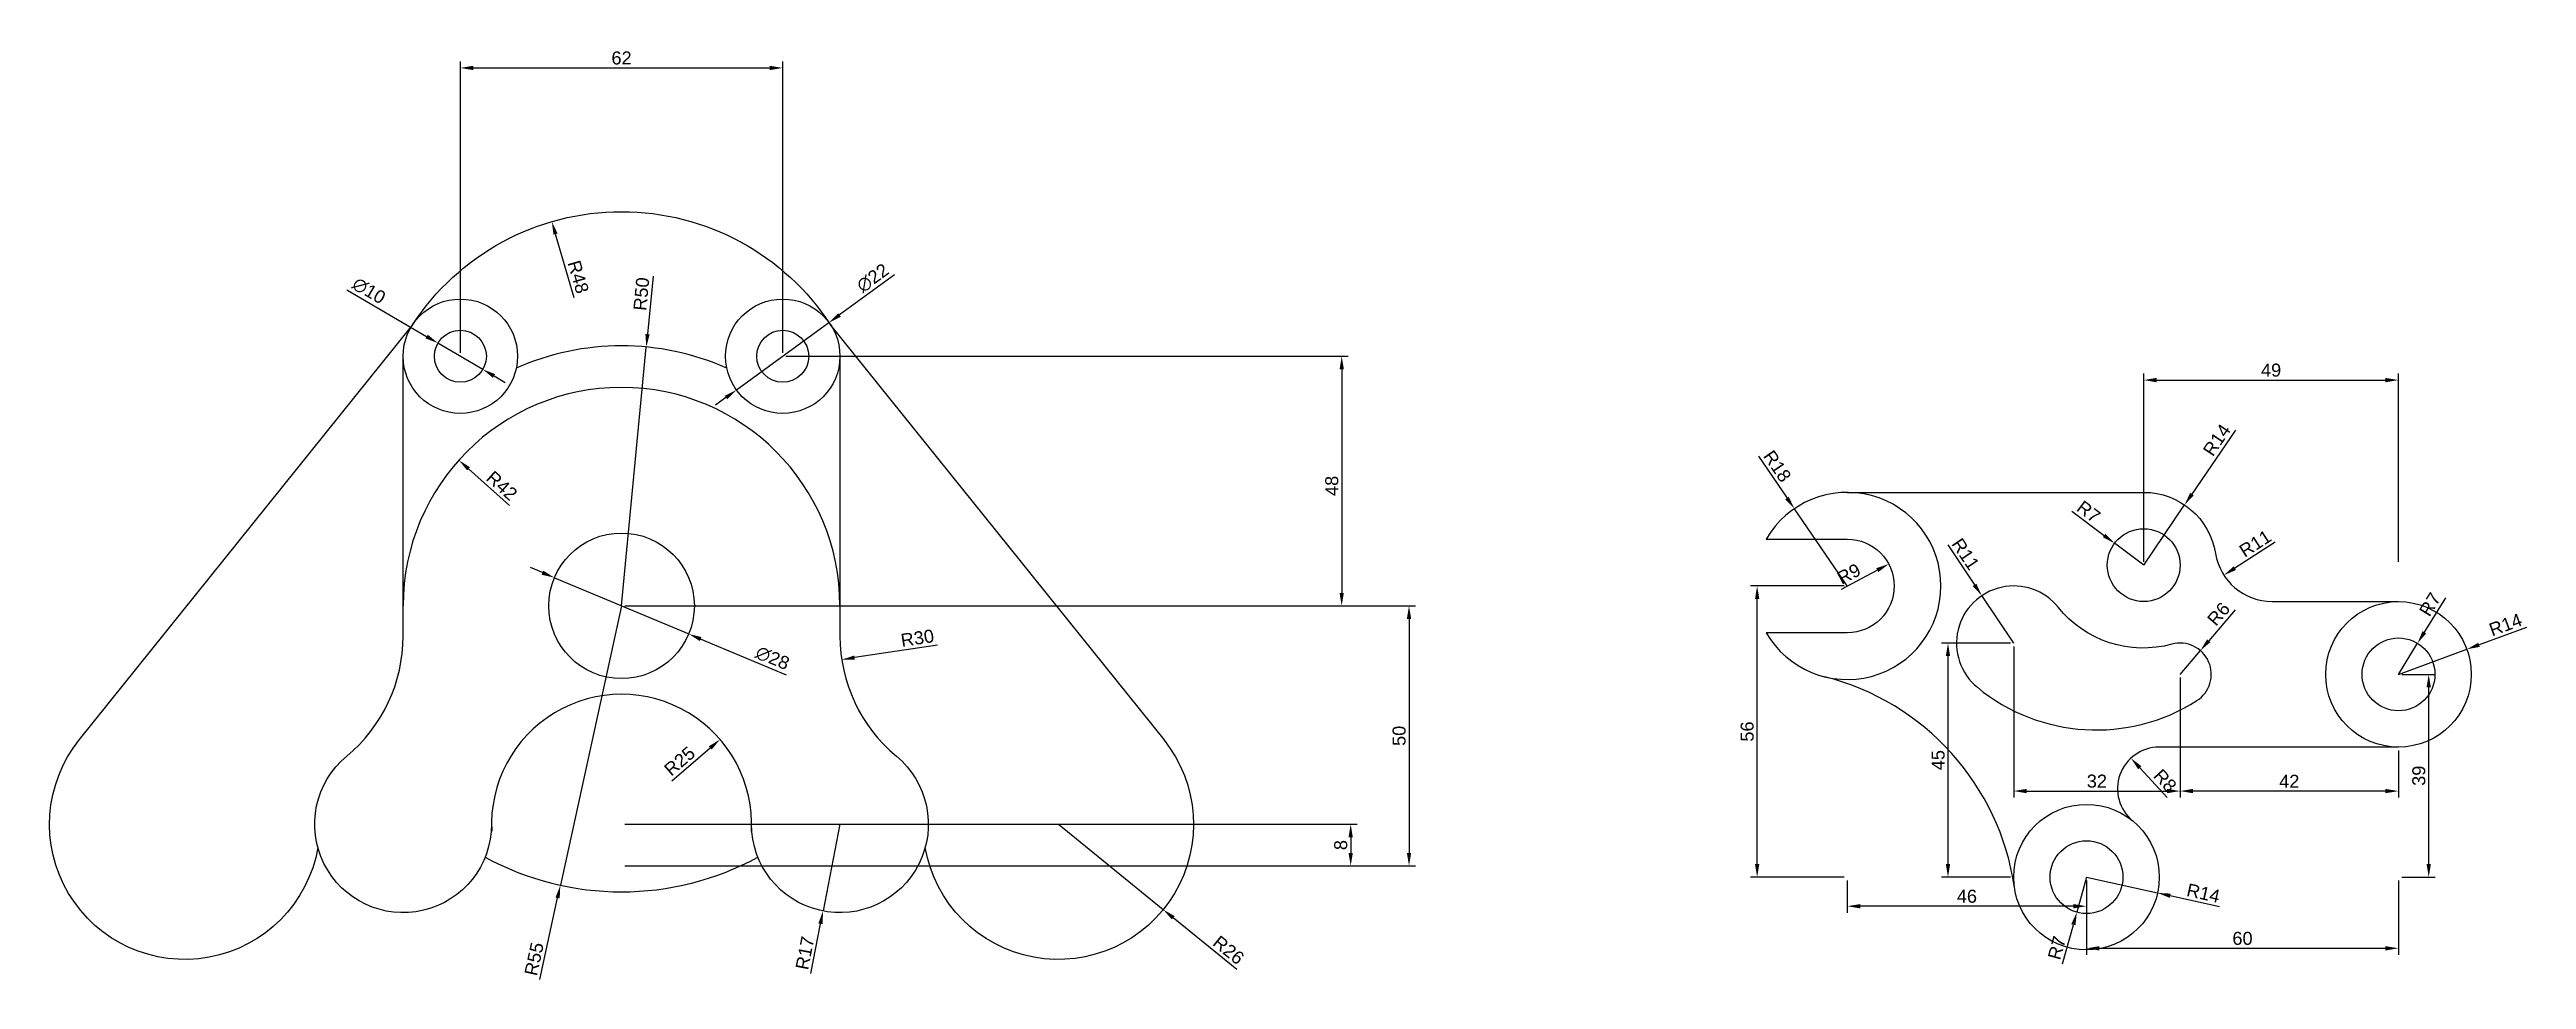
# Model space of a CAD drawing. Header units: millimetres. Extents: x 2005 to 2482, y 1870 to 2049.
import ezdxf

# ---------------------------------------------------------------- set-up
doc = ezdxf.new("R2010")
doc.units = ezdxf.units.MM
doc.styles.get("Standard").update_dxf_attribs({"font": 'arial.ttf'})
doc.dimstyles.new('ISO-25', dxfattribs={"dimtxt": 2.5, "dimasz": 2.5, "dimexe": 1.25, "dimexo": 0.625, "dimtad": 1, "dimtxsty": 'Standard', "dimcen": 2.5, "dimadec": 0, "dimazin": 0, "dimtfac": 1, "dimtmove": 0, "dimatfit": 3, "dimfxl": 1, "dimarcsym": 0})

# ---------------------------------------------------------------- blocks, each defined once
blk = doc.blocks.new('*D2')
at = {"color": 0, "lineweight": -2, "transparency": 16777216}
blk.add_line((2349.78, 1945.19), (2356.66, 1948.82), dxfattribs=at)
at = {"color": 0, "transparency": 16777216}
blk.add_solid([(2356.47, 1949.19), (2356.86, 1948.45), (2358.87, 1949.99)], dxfattribs=at)
at = {"layer": 'Defpoints', "color": 0, "transparency": 16777216}
for p in [(2358.87, 1949.99), (2350.91, 1945.79)]:
    blk.add_point(p, dxfattribs=at)
at = {"color": 0, "transparency": 16777216, "insert": (2351.22, 1948.1), "char_height": 2.5, "attachment_point": 5, "rotation": 27.8318}
blk.add_mtext('R9', dxfattribs=at)
blk = doc.blocks.new('*D3')
at = {"color": 0, "lineweight": -2, "transparency": 16777216}
for p, q in [((2333.82, 1970.72), (2339.32, 1962.7)), ((2350.91, 1945.79), (2340.74, 1960.64))]:
    blk.add_line(p, q, dxfattribs=at)
at = {"color": 0, "transparency": 16777216}
blk.add_solid([(2339.67, 1962.93), (2338.98, 1962.46), (2340.74, 1960.64)], dxfattribs=at)
at = {"layer": 'Defpoints', "color": 0, "transparency": 16777216}
for p in [(2340.74, 1960.64), (2350.91, 1945.79)]:
    blk.add_point(p, dxfattribs=at)
at = {"color": 0, "transparency": 16777216, "insert": (2337.44, 1968.82), "char_height": 2.5, "attachment_point": 5, "rotation": 304.423}
blk.add_mtext('R18', dxfattribs=at)
blk = doc.blocks.new('*D4')
at = {"color": 0, "lineweight": -2, "transparency": 16777216}
for p, q in [((2394.09, 1960.16), (2400.31, 1955.49)), ((2407.91, 1949.79), (2402.31, 1953.99))]:
    blk.add_line(p, q, dxfattribs=at)
at = {"color": 0, "transparency": 16777216}
blk.add_solid([(2400.56, 1955.82), (2400.06, 1955.16), (2402.31, 1953.99)], dxfattribs=at)
at = {"layer": 'Defpoints', "color": 0, "transparency": 16777216}
for p in [(2402.31, 1953.99), (2407.91, 1949.79)]:
    blk.add_point(p, dxfattribs=at)
at = {"color": 0, "transparency": 16777216, "insert": (2397.33, 1960.07), "char_height": 2.5, "attachment_point": 5, "rotation": 323.1222}
blk.add_mtext('R7', dxfattribs=at)
blk = doc.blocks.new('*D5')
at = {"color": 0, "lineweight": -2, "transparency": 16777216}
for p, q in [((2425.55, 1975.78), (2417.18, 1963.44)), ((2407.91, 1949.79), (2415.77, 1961.37))]:
    blk.add_line(p, q, dxfattribs=at)
at = {"color": 0, "transparency": 16777216}
blk.add_solid([(2416.83, 1963.68), (2417.52, 1963.21), (2415.77, 1961.37)], dxfattribs=at)
at = {"layer": 'Defpoints', "color": 0, "transparency": 16777216}
for p in [(2415.77, 1961.37), (2407.91, 1949.79)]:
    blk.add_point(p, dxfattribs=at)
at = {"color": 0, "transparency": 16777216, "insert": (2421.97, 1973.86), "char_height": 2.5, "attachment_point": 5, "rotation": 55.8423}
blk.add_mtext('R14', dxfattribs=at)
blk = doc.blocks.new('*D6')
at = {"color": 0, "lineweight": -2, "transparency": 16777216}
blk.add_line((2433.21, 1954.19), (2425.43, 1949.2), dxfattribs=at)
at = {"color": 0, "transparency": 16777216}
blk.add_solid([(2425.21, 1949.56), (2425.66, 1948.85), (2423.33, 1947.86)], dxfattribs=at)
at = {"layer": 'Defpoints', "color": 0, "transparency": 16777216}
for p in [(2432.59, 1953.79), (2423.33, 1947.86)]:
    blk.add_point(p, dxfattribs=at)
at = {"color": 0, "transparency": 16777216, "insert": (2429.36, 1953.95), "char_height": 2.5, "attachment_point": 5, "rotation": 32.6357}
blk.add_mtext('R11', dxfattribs=at)
blk = doc.blocks.new('*D7')
at = {"color": 0, "lineweight": -2, "transparency": 16777216}
for p, q in [((2481.52, 1937.82), (2472.4, 1934.48)), ((2456.91, 1928.79), (2470.06, 1933.61))]:
    blk.add_line(p, q, dxfattribs=at)
at = {"color": 0, "transparency": 16777216}
blk.add_solid([(2472.26, 1934.87), (2472.55, 1934.08), (2470.06, 1933.61)], dxfattribs=at)
at = {"layer": 'Defpoints', "color": 0, "transparency": 16777216}
for p in [(2470.06, 1933.61), (2456.91, 1928.79)]:
    blk.add_point(p, dxfattribs=at)
at = {"color": 0, "transparency": 16777216, "insert": (2477.49, 1938.34), "char_height": 2.5, "attachment_point": 5, "rotation": 20.1598}
blk.add_mtext('R14', dxfattribs=at)
blk = doc.blocks.new('*D8')
at = {"color": 0, "lineweight": -2, "transparency": 16777216}
for p, q in [((2465.95, 1943.52), (2461.88, 1936.89)), ((2456.91, 1928.79), (2460.57, 1934.76))]:
    blk.add_line(p, q, dxfattribs=at)
at = {"color": 0, "transparency": 16777216}
blk.add_solid([(2461.53, 1937.1), (2462.24, 1936.67), (2460.57, 1934.76)], dxfattribs=at)
at = {"layer": 'Defpoints', "color": 0, "transparency": 16777216}
for p in [(2460.57, 1934.76), (2456.91, 1928.79)]:
    blk.add_point(p, dxfattribs=at)
at = {"color": 0, "transparency": 16777216, "insert": (2462.97, 1942.25), "char_height": 2.5, "attachment_point": 5, "rotation": 58.4686}
blk.add_mtext('R7', dxfattribs=at)
blk = doc.blocks.new('*D9')
at = {"color": 0, "lineweight": -2, "transparency": 16777216}
blk.add_line((2412.43, 1905.11), (2407.15, 1910.83), dxfattribs=at)
at = {"color": 0, "transparency": 16777216}
blk.add_solid([(2407.46, 1911.12), (2406.84, 1910.55), (2405.46, 1912.67)], dxfattribs=at)
at = {"layer": 'Defpoints', "color": 0, "transparency": 16777216}
for p in [(2405.46, 1912.67), (2410.88, 1906.79)]:
    blk.add_point(p, dxfattribs=at)
at = {"color": 0, "transparency": 16777216, "insert": (2412.03, 1908.34), "char_height": 2.5, "attachment_point": 5, "rotation": 312.6589}
blk.add_mtext('R8', dxfattribs=at)
blk = doc.blocks.new('*D10')
at = {"color": 0, "lineweight": -2, "transparency": 16777216}
for p, q in [((2396.91, 1889.79), (2410.58, 1886.75)), ((2422.5, 1884.11), (2413.02, 1886.21))]:
    blk.add_line(p, q, dxfattribs=at)
at = {"color": 0, "transparency": 16777216}
blk.add_solid([(2413.11, 1886.62), (2412.93, 1885.81), (2410.58, 1886.75)], dxfattribs=at)
at = {"layer": 'Defpoints', "color": 0, "transparency": 16777216}
for p in [(2396.91, 1889.79), (2410.58, 1886.75)]:
    blk.add_point(p, dxfattribs=at)
at = {"color": 0, "transparency": 16777216, "insert": (2419.39, 1886.72), "char_height": 2.5, "attachment_point": 5, "rotation": 347.4825}
blk.add_mtext('R14', dxfattribs=at)
blk = doc.blocks.new('*D11')
at = {"color": 0, "lineweight": -2, "transparency": 16777216}
for p, q in [((2396.91, 1889.79), (2395.05, 1883.04)), ((2392.31, 1873.13), (2394.38, 1880.63))]:
    blk.add_line(p, q, dxfattribs=at)
at = {"color": 0, "transparency": 16777216}
blk.add_solid([(2393.98, 1880.74), (2394.79, 1880.52), (2395.05, 1883.04)], dxfattribs=at)
at = {"layer": 'Defpoints', "color": 0, "transparency": 16777216}
for p in [(2396.91, 1889.79), (2395.05, 1883.04)]:
    blk.add_point(p, dxfattribs=at)
at = {"color": 0, "transparency": 16777216, "insert": (2391.21, 1876.18), "char_height": 2.5, "attachment_point": 5, "rotation": 74.5612}
blk.add_mtext('R7', dxfattribs=at)
blk = doc.blocks.new('*D15')
at = {"color": 0, "lineweight": -2, "transparency": 16777216}
for p, q in [((2370.23, 1953.67), (2375.39, 1945.99)), ((2382.91, 1934.79), (2376.78, 1943.92))]:
    blk.add_line(p, q, dxfattribs=at)
at = {"color": 0, "transparency": 16777216}
blk.add_solid([(2375.73, 1946.23), (2375.04, 1945.76), (2376.78, 1943.92)], dxfattribs=at)
at = {"layer": 'Defpoints', "color": 0, "transparency": 16777216}
for p in [(2376.78, 1943.92), (2382.91, 1934.79)]:
    blk.add_point(p, dxfattribs=at)
at = {"color": 0, "transparency": 16777216, "insert": (2373.67, 1951.92), "char_height": 2.5, "attachment_point": 5, "rotation": 303.8913}
blk.add_mtext('R11', dxfattribs=at)
blk = doc.blocks.new('*D16')
at = {"color": 0, "lineweight": -2, "transparency": 16777216}
for p, q in [((2425.48, 1941.18), (2420.43, 1935.26)), ((2414.91, 1928.79), (2418.81, 1933.35))]:
    blk.add_line(p, q, dxfattribs=at)
at = {"color": 0, "transparency": 16777216}
blk.add_solid([(2420.11, 1935.53), (2420.75, 1934.99), (2418.81, 1933.35)], dxfattribs=at)
at = {"layer": 'Defpoints', "color": 0, "transparency": 16777216}
for p in [(2418.81, 1933.35), (2414.91, 1928.79)]:
    blk.add_point(p, dxfattribs=at)
at = {"color": 0, "transparency": 16777216, "insert": (2422.32, 1940.4), "char_height": 2.5, "attachment_point": 5, "rotation": 49.5451}
blk.add_mtext('R6', dxfattribs=at)
blk = doc.blocks.new('*D17')
at = {"color": 0, "lineweight": -2, "transparency": 16777216}
for p, q in [((2414.91, 1914.16), (2414.91, 1905.09)), ((2456.91, 1914.16), (2456.91, 1905.09)), ((2454.41, 1906.34), (2417.41, 1906.34))]:
    blk.add_line(p, q, dxfattribs=at)
at = {"color": 0, "transparency": 16777216}
for points in [[(2417.41, 1906.76), (2417.41, 1905.93), (2414.91, 1906.34)], [(2454.41, 1906.76), (2454.41, 1905.93), (2456.91, 1906.34)]]:
    blk.add_solid(points, dxfattribs=at)
at = {"layer": 'Defpoints', "color": 0, "transparency": 16777216}
for p in [(2414.91, 1914.79), (2456.91, 1914.79), (2414.91, 1906.34)]:
    blk.add_point(p, dxfattribs=at)
at = {"color": 0, "transparency": 16777216, "insert": (2435.91, 1908.22), "char_height": 2.5, "attachment_point": 5}
blk.add_mtext('42', dxfattribs=at)
blk = doc.blocks.new('*D18')
at = {"color": 0, "lineweight": -2, "transparency": 16777216}
for p, q in [((2382.91, 1934.16), (2382.91, 1905.09)), ((2414.91, 1928.16), (2414.91, 1905.09)), ((2385.41, 1906.34), (2412.41, 1906.34))]:
    blk.add_line(p, q, dxfattribs=at)
at = {"color": 0, "transparency": 16777216}
for points in [[(2385.41, 1906.76), (2385.41, 1905.93), (2382.91, 1906.34)], [(2412.41, 1906.76), (2412.41, 1905.93), (2414.91, 1906.34)]]:
    blk.add_solid(points, dxfattribs=at)
at = {"layer": 'Defpoints', "color": 0, "transparency": 16777216}
for p in [(2382.91, 1934.79), (2414.91, 1928.79), (2414.91, 1906.34)]:
    blk.add_point(p, dxfattribs=at)
at = {"color": 0, "transparency": 16777216, "insert": (2398.91, 1908.24), "char_height": 2.5, "attachment_point": 5}
blk.add_mtext('32', dxfattribs=at)
blk = doc.blocks.new('*D19')
at = {"color": 0, "lineweight": -2, "transparency": 16777216}
for p, q in [((2382.29, 1934.79), (2369.02, 1934.79)), ((2370.27, 1932.29), (2370.27, 1892.29)), ((2382.29, 1889.79), (2369.02, 1889.79))]:
    blk.add_line(p, q, dxfattribs=at)
at = {"color": 0, "transparency": 16777216}
for points in [[(2369.85, 1932.29), (2370.69, 1932.29), (2370.27, 1934.79)], [(2369.85, 1892.29), (2370.69, 1892.29), (2370.27, 1889.79)]]:
    blk.add_solid(points, dxfattribs=at)
at = {"layer": 'Defpoints', "color": 0, "transparency": 16777216}
for p in [(2382.91, 1934.79), (2370.27, 1889.79), (2382.91, 1889.79)]:
    blk.add_point(p, dxfattribs=at)
at = {"color": 0, "transparency": 16777216, "insert": (2368.38, 1912.29), "char_height": 2.5, "attachment_point": 5, "rotation": 90}
blk.add_mtext('45', dxfattribs=at)
blk = doc.blocks.new('*D20')
at = {"color": 0, "lineweight": -2, "transparency": 16777216}
for p, q in [((2350.29, 1945.79), (2332.32, 1945.79)), ((2333.57, 1892.29), (2333.57, 1943.29)), ((2350.29, 1889.79), (2332.32, 1889.79))]:
    blk.add_line(p, q, dxfattribs=at)
at = {"color": 0, "transparency": 16777216}
for points in [[(2333.16, 1943.29), (2333.99, 1943.29), (2333.57, 1945.79)], [(2333.16, 1892.29), (2333.99, 1892.29), (2333.57, 1889.79)]]:
    blk.add_solid(points, dxfattribs=at)
at = {"layer": 'Defpoints', "color": 0, "transparency": 16777216}
for p in [(2333.57, 1945.79), (2350.91, 1945.79), (2350.91, 1889.79)]:
    blk.add_point(p, dxfattribs=at)
at = {"color": 0, "transparency": 16777216, "insert": (2331.67, 1917.79), "char_height": 2.5, "attachment_point": 5, "rotation": 90}
blk.add_mtext('56', dxfattribs=at)
blk = doc.blocks.new('*D21')
at = {"color": 0, "lineweight": -2, "transparency": 16777216}
for p, q in [((2350.91, 1889.16), (2350.91, 1882.95)), ((2396.91, 1889.16), (2396.91, 1882.95)), ((2394.41, 1884.2), (2353.41, 1884.2))]:
    blk.add_line(p, q, dxfattribs=at)
at = {"color": 0, "transparency": 16777216}
for points in [[(2353.41, 1884.61), (2353.41, 1883.78), (2350.91, 1884.2)], [(2394.41, 1884.61), (2394.41, 1883.78), (2396.91, 1884.2)]]:
    blk.add_solid(points, dxfattribs=at)
at = {"layer": 'Defpoints', "color": 0, "transparency": 16777216}
for p in [(2350.91, 1889.79), (2396.91, 1889.79), (2350.91, 1884.2)]:
    blk.add_point(p, dxfattribs=at)
at = {"color": 0, "transparency": 16777216, "insert": (2373.91, 1886.1), "char_height": 2.5, "attachment_point": 5}
blk.add_mtext('46', dxfattribs=at)
blk = doc.blocks.new('*D22')
at = {"color": 0, "lineweight": -2, "transparency": 16777216}
for p, q in [((2457.54, 1928.79), (2463.98, 1928.79)), ((2462.73, 1892.29), (2462.73, 1926.29)), ((2457.54, 1889.79), (2463.98, 1889.79))]:
    blk.add_line(p, q, dxfattribs=at)
at = {"color": 0, "transparency": 16777216}
for points in [[(2462.31, 1926.29), (2463.14, 1926.29), (2462.73, 1928.79)], [(2462.31, 1892.29), (2463.14, 1892.29), (2462.73, 1889.79)]]:
    blk.add_solid(points, dxfattribs=at)
at = {"layer": 'Defpoints', "color": 0, "transparency": 16777216}
for p in [(2456.91, 1928.79), (2462.73, 1928.79), (2456.91, 1889.79)]:
    blk.add_point(p, dxfattribs=at)
at = {"color": 0, "transparency": 16777216, "insert": (2460.83, 1909.29), "char_height": 2.5, "attachment_point": 5, "rotation": 90}
blk.add_mtext('39', dxfattribs=at)
blk = doc.blocks.new('*D23')
at = {"color": 0, "lineweight": -2, "transparency": 16777216}
for p, q in [((2396.91, 1889.16), (2396.91, 1874.85)), ((2456.91, 1889.16), (2456.91, 1874.85)), ((2399.41, 1876.1), (2454.41, 1876.1))]:
    blk.add_line(p, q, dxfattribs=at)
at = {"color": 0, "transparency": 16777216}
for points in [[(2399.41, 1876.52), (2399.41, 1875.68), (2396.91, 1876.1)], [(2454.41, 1876.52), (2454.41, 1875.68), (2456.91, 1876.1)]]:
    blk.add_solid(points, dxfattribs=at)
at = {"layer": 'Defpoints', "color": 0, "transparency": 16777216}
for p in [(2396.91, 1889.79), (2456.91, 1889.79), (2456.91, 1876.1)]:
    blk.add_point(p, dxfattribs=at)
at = {"color": 0, "transparency": 16777216, "insert": (2426.91, 1878), "char_height": 2.5, "attachment_point": 5}
blk.add_mtext('60', dxfattribs=at)
blk = doc.blocks.new('*D24')
at = {"color": 0, "lineweight": -2, "transparency": 16777216}
for p, q in [((2407.91, 1950.41), (2407.91, 1986.63)), ((2456.91, 1950.41), (2456.91, 1986.63)), ((2410.41, 1985.38), (2454.41, 1985.38))]:
    blk.add_line(p, q, dxfattribs=at)
at = {"color": 0, "transparency": 16777216}
for points in [[(2410.41, 1985.8), (2410.41, 1984.96), (2407.91, 1985.38)], [(2454.41, 1985.8), (2454.41, 1984.96), (2456.91, 1985.38)]]:
    blk.add_solid(points, dxfattribs=at)
at = {"layer": 'Defpoints', "color": 0, "transparency": 16777216}
for p in [(2456.91, 1985.38), (2407.91, 1949.79), (2456.91, 1949.79)]:
    blk.add_point(p, dxfattribs=at)
at = {"color": 0, "transparency": 16777216, "insert": (2432.41, 1987.28), "char_height": 2.5, "attachment_point": 5}
blk.add_mtext('49', dxfattribs=at)
blk = doc.blocks.new('*D41')
at = {"color": 0, "lineweight": -2, "transparency": 16777216}
for p, q in [((2121.25, 2005.35), (2120.19, 1994.22)), ((2115.19, 1941.96), (2119.95, 1991.74))]:
    blk.add_line(p, q, dxfattribs=at)
at = {"color": 0, "transparency": 16777216}
blk.add_solid([(2119.77, 1994.26), (2120.6, 1994.18), (2119.95, 1991.74)], dxfattribs=at)
at = {"layer": 'Defpoints', "color": 0, "transparency": 16777216}
for p in [(2119.95, 1991.74), (2115.19, 1941.96)]:
    blk.add_point(p, dxfattribs=at)
at = {"color": 0, "transparency": 16777216, "insert": (2119.01, 2001.94), "char_height": 2.5, "attachment_point": 5, "rotation": 84.5356}
blk.add_mtext('R50', dxfattribs=at)
blk = doc.blocks.new('*D42')
at = {"color": 0, "lineweight": -2, "transparency": 16777216}
for p, q in [((2084.19, 1990.59), (2084.19, 2046.66)), ((2086.69, 2045.41), (2143.69, 2045.41)), ((2146.19, 1990.59), (2146.19, 2046.66))]:
    blk.add_line(p, q, dxfattribs=at)
at = {"color": 0, "transparency": 16777216}
for points in [[(2086.69, 2045.82), (2086.69, 2044.99), (2084.19, 2045.41)], [(2143.69, 2045.82), (2143.69, 2044.99), (2146.19, 2045.41)]]:
    blk.add_solid(points, dxfattribs=at)
at = {"layer": 'Defpoints', "color": 0, "transparency": 16777216}
for p in [(2146.19, 2045.41), (2084.19, 1989.96), (2146.19, 1989.96)]:
    blk.add_point(p, dxfattribs=at)
at = {"color": 0, "transparency": 16777216, "insert": (2115.19, 2047.31), "char_height": 2.5, "attachment_point": 5}
blk.add_mtext('62', dxfattribs=at)
blk = doc.blocks.new('*D50')
at = {"color": 0, "lineweight": -2, "transparency": 16777216}
for p, q in [((2099.97, 1948.35), (2097.67, 1949.31)), ((2102.28, 1947.38), (2128.1, 1936.55)), ((2146.94, 1928.64), (2130.4, 1935.58))]:
    blk.add_line(p, q, dxfattribs=at)
at = {"color": 0, "transparency": 16777216}
for points in [[(2100.13, 1948.73), (2099.81, 1947.96), (2102.28, 1947.38)], [(2130.56, 1935.96), (2130.24, 1935.2), (2128.1, 1936.55)]]:
    blk.add_solid(points, dxfattribs=at)
at = {"layer": 'Defpoints', "color": 0, "transparency": 16777216}
for p in [(2102.28, 1947.38), (2128.1, 1936.55)]:
    blk.add_point(p, dxfattribs=at)
at = {"color": 0, "transparency": 16777216, "insert": (2144.22, 1931.92), "char_height": 2.5, "attachment_point": 5, "rotation": 337.2433}
blk.add_mtext('∅28', dxfattribs=at)
blk = doc.blocks.new('*D51')
at = {"color": 0, "lineweight": -2, "transparency": 16777216}
for p, q in [((2167.71, 2005.63), (2157.1, 1997.9)), ((2137.29, 1983.49), (2155.08, 1996.43)), ((2135.27, 1982.02), (2133.25, 1980.55))]:
    blk.add_line(p, q, dxfattribs=at)
at = {"color": 0, "transparency": 16777216}
for points in [[(2156.86, 1998.24), (2157.35, 1997.57), (2155.08, 1996.43)], [(2135.02, 1982.36), (2135.51, 1981.68), (2137.29, 1983.49)]]:
    blk.add_solid(points, dxfattribs=at)
at = {"layer": 'Defpoints', "color": 0, "transparency": 16777216}
for p in [(2155.08, 1996.43), (2137.29, 1983.49)]:
    blk.add_point(p, dxfattribs=at)
at = {"color": 0, "transparency": 16777216, "insert": (2163.51, 2005.01), "char_height": 2.5, "attachment_point": 5, "rotation": 36.0368}
blk.add_mtext('∅22', dxfattribs=at)
blk = doc.blocks.new('*D43')
at = {"color": 0, "lineweight": -2, "transparency": 16777216}
blk.add_line((2175.93, 1934.43), (2160, 1932), dxfattribs=at)
at = {"color": 0, "transparency": 16777216}
blk.add_solid([(2159.94, 1932.41), (2160.06, 1931.59), (2157.53, 1931.62)], dxfattribs=at)
at = {"layer": 'Defpoints', "color": 0, "transparency": 16777216}
for p in [(2187.19, 1936.14), (2157.53, 1931.62)]:
    blk.add_point(p, dxfattribs=at)
at = {"color": 0, "transparency": 16777216, "insert": (2172.08, 1935.76), "char_height": 2.5, "attachment_point": 5, "rotation": 8.6667}
blk.add_mtext('R30', dxfattribs=at)
blk = doc.blocks.new('*D44')
at = {"color": 0, "lineweight": -2, "transparency": 16777216}
for p, q in [((2199.19, 1899.96), (2219.35, 1883.55)), ((2233.52, 1872.01), (2221.29, 1881.97))]:
    blk.add_line(p, q, dxfattribs=at)
at = {"color": 0, "transparency": 16777216}
blk.add_solid([(2221.55, 1882.29), (2221.02, 1881.64), (2219.35, 1883.55)], dxfattribs=at)
at = {"layer": 'Defpoints', "color": 0, "transparency": 16777216}
for p in [(2199.19, 1899.96), (2219.35, 1883.55)]:
    blk.add_point(p, dxfattribs=at)
at = {"color": 0, "transparency": 16777216, "insert": (2231.92, 1875.76), "char_height": 2.5, "attachment_point": 5, "rotation": 320.8472}
blk.add_mtext('R26', dxfattribs=at)
blk = doc.blocks.new('*D45')
at = {"color": 0, "lineweight": -2, "transparency": 16777216}
for p, q in [((2157.19, 1899.96), (2153.93, 1883.28)), ((2151.59, 1871.28), (2153.45, 1880.82))]:
    blk.add_line(p, q, dxfattribs=at)
at = {"color": 0, "transparency": 16777216}
blk.add_solid([(2153.04, 1880.9), (2153.86, 1880.74), (2153.93, 1883.28)], dxfattribs=at)
at = {"layer": 'Defpoints', "color": 0, "transparency": 16777216}
for p in [(2157.19, 1899.96), (2153.93, 1883.28)]:
    blk.add_point(p, dxfattribs=at)
at = {"color": 0, "transparency": 16777216, "insert": (2150.44, 1875.19), "char_height": 2.5, "attachment_point": 5, "rotation": 78.9576}
blk.add_mtext('R17', dxfattribs=at)
blk = doc.blocks.new('*D46')
at = {"color": 0, "lineweight": -2, "transparency": 16777216}
blk.add_line((2124.86, 1908.28), (2132.24, 1914.64), dxfattribs=at)
at = {"color": 0, "transparency": 16777216}
blk.add_solid([(2131.97, 1914.95), (2132.51, 1914.32), (2134.14, 1916.27)], dxfattribs=at)
at = {"layer": 'Defpoints', "color": 0, "transparency": 16777216}
for p in [(2134.14, 1916.27), (2115.19, 1899.96)]:
    blk.add_point(p, dxfattribs=at)
at = {"color": 0, "transparency": 16777216, "insert": (2126.36, 1912.09), "char_height": 2.5, "attachment_point": 5, "rotation": 40.7038}
blk.add_mtext('R25', dxfattribs=at)
blk = doc.blocks.new('*D52')
at = {"color": 0, "lineweight": -2, "transparency": 16777216}
for p, q in [((2115.19, 1941.96), (2103.42, 1888.24)), ((2099.45, 1870.11), (2102.89, 1885.79))]:
    blk.add_line(p, q, dxfattribs=at)
at = {"color": 0, "transparency": 16777216}
blk.add_solid([(2102.48, 1885.88), (2103.29, 1885.7), (2103.42, 1888.24)], dxfattribs=at)
at = {"layer": 'Defpoints', "color": 0, "transparency": 16777216}
for p in [(2115.19, 1941.96), (2103.42, 1888.24)]:
    blk.add_point(p, dxfattribs=at)
at = {"color": 0, "transparency": 16777216, "insert": (2098.38, 1874.05), "char_height": 2.5, "attachment_point": 5, "rotation": 77.6498}
blk.add_mtext('R55', dxfattribs=at)
blk = doc.blocks.new('*D53')
at = {"color": 0, "lineweight": -2, "transparency": 16777216}
blk.add_line((2093.61, 1961.28), (2085.76, 1968.31), dxfattribs=at)
at = {"color": 0, "transparency": 16777216}
blk.add_solid([(2086.04, 1968.62), (2085.48, 1968), (2083.9, 1969.98)], dxfattribs=at)
at = {"layer": 'Defpoints', "color": 0, "transparency": 16777216}
for p in [(2083.9, 1969.98), (2115.19, 1941.96)]:
    blk.add_point(p, dxfattribs=at)
at = {"color": 0, "transparency": 16777216, "insert": (2092.18, 1965.08), "char_height": 2.5, "attachment_point": 5, "rotation": 318.1583}
blk.add_mtext('R42', dxfattribs=at)
blk = doc.blocks.new('*D54')
at = {"color": 0, "lineweight": -2, "transparency": 16777216}
for p, q in [((2062.35, 2002.75), (2077.71, 1993.75)), ((2088.5, 1987.44), (2079.87, 1992.49)), ((2090.66, 1986.17), (2092.81, 1984.91))]:
    blk.add_line(p, q, dxfattribs=at)
at = {"color": 0, "transparency": 16777216}
for points in [[(2077.93, 1994.11), (2077.5, 1993.39), (2079.87, 1992.49)], [(2090.87, 1986.53), (2090.45, 1985.81), (2088.5, 1987.44)]]:
    blk.add_solid(points, dxfattribs=at)
at = {"layer": 'Defpoints', "color": 0, "transparency": 16777216}
for p in [(2079.87, 1992.49), (2088.5, 1987.44)]:
    blk.add_point(p, dxfattribs=at)
at = {"color": 0, "transparency": 16777216, "insert": (2066.6, 2002.55), "char_height": 2.5, "attachment_point": 5, "rotation": 329.6404}
blk.add_mtext('∅10', dxfattribs=at)
blk = doc.blocks.new('*D47')
at = {"color": 0, "lineweight": -2, "transparency": 16777216}
blk.add_line((2106.05, 2001.22), (2102.49, 2013.46), dxfattribs=at)
at = {"color": 0, "transparency": 16777216}
blk.add_solid([(2102.89, 2013.57), (2102.09, 2013.34), (2101.79, 2015.86)], dxfattribs=at)
at = {"layer": 'Defpoints', "color": 0, "transparency": 16777216}
for p in [(2101.79, 2015.86), (2115.19, 1969.76)]:
    blk.add_point(p, dxfattribs=at)
at = {"color": 0, "transparency": 16777216, "insert": (2106.86, 2005.22), "char_height": 2.5, "attachment_point": 5, "rotation": 286.2009}
blk.add_mtext('R48', dxfattribs=at)
blk = doc.blocks.new('*D48')
at = {"color": 0, "lineweight": -2, "transparency": 16777216}
for p, q in [((2146.81, 1989.96), (2254.93, 1989.96)), ((2253.68, 1987.46), (2253.68, 1944.46)), ((2115.81, 1941.96), (2254.93, 1941.96))]:
    blk.add_line(p, q, dxfattribs=at)
at = {"color": 0, "transparency": 16777216}
for points in [[(2253.27, 1987.46), (2254.1, 1987.46), (2253.68, 1989.96)], [(2253.27, 1944.46), (2254.1, 1944.46), (2253.68, 1941.96)]]:
    blk.add_solid(points, dxfattribs=at)
at = {"layer": 'Defpoints', "color": 0, "transparency": 16777216}
for p in [(2146.19, 1989.96), (2115.19, 1941.96), (2253.68, 1941.96)]:
    blk.add_point(p, dxfattribs=at)
at = {"color": 0, "transparency": 16777216, "insert": (2251.78, 1965.03), "char_height": 2.5, "attachment_point": 5, "rotation": 90}
blk.add_mtext('48', dxfattribs=at)
blk = doc.blocks.new('*D55')
at = {"color": 0, "lineweight": -2, "transparency": 16777216}
for p, q in [((2115.81, 1941.96), (2267.88, 1941.96)), ((2266.63, 1939.46), (2266.63, 1894.46)), ((2115.81, 1891.96), (2267.88, 1891.96))]:
    blk.add_line(p, q, dxfattribs=at)
at = {"color": 0, "transparency": 16777216}
for points in [[(2266.21, 1939.46), (2267.04, 1939.46), (2266.63, 1941.96)], [(2266.21, 1894.46), (2267.04, 1894.46), (2266.63, 1891.96)]]:
    blk.add_solid(points, dxfattribs=at)
at = {"layer": 'Defpoints', "color": 0, "transparency": 16777216}
for p in [(2115.19, 1941.96), (2115.19, 1891.96), (2266.63, 1891.96)]:
    blk.add_point(p, dxfattribs=at)
at = {"color": 0, "transparency": 16777216, "insert": (2264.73, 1916.96), "char_height": 2.5, "attachment_point": 5, "rotation": 90}
blk.add_mtext('50', dxfattribs=at)
blk = doc.blocks.new('*D49')
at = {"color": 0, "lineweight": -2, "transparency": 16777216}
for p, q in [((2115.81, 1899.96), (2256.66, 1899.96)), ((2255.41, 1897.46), (2255.41, 1894.46)), ((2192.47, 1891.96), (2256.66, 1891.96))]:
    blk.add_line(p, q, dxfattribs=at)
at = {"color": 0, "transparency": 16777216}
for points in [[(2254.99, 1897.46), (2255.82, 1897.46), (2255.41, 1899.96)], [(2254.99, 1894.46), (2255.82, 1894.46), (2255.41, 1891.96)]]:
    blk.add_solid(points, dxfattribs=at)
at = {"layer": 'Defpoints', "color": 0, "transparency": 16777216}
for p in [(2115.19, 1899.96), (2191.84, 1891.96), (2255.41, 1891.96)]:
    blk.add_point(p, dxfattribs=at)
at = {"color": 0, "transparency": 16777216, "insert": (2253.5, 1895.96), "char_height": 2.5, "attachment_point": 5, "rotation": 90}
blk.add_mtext('8', dxfattribs=at)

msp = doc.modelspace()

# ---------------------------------------------------------------- linework, layer by layer
for points in [[(2056.793, 1895.46, -1.2892818), (2010.918, 1916.247), (2074.97, 1995.968, -0.5419674), (2155.402, 1995.968), (2219.454, 1916.247, -1.2892818), (2173.579, 1895.46)], [(2090.186, 1899.963, -1.5747603), (2062.335, 1913.049, 0.2232287), (2073.186, 1936.143), (2073.186, 1989.963)], [(2157.186, 1989.963), (2157.186, 1936.143, 0.2232287), (2168.037, 1913.049, -1.5747603), (2140.186, 1899.963)], [(2350.913, 1963.789), (2407.913, 1963.789, -0.3678942), (2421.732, 1952.029, 0.3678942), (2432.591, 1942.789), (2456.913, 1942.789)], [(2140.234, 1898.689, -0.0004777), (2140.151, 1898.641, 1.054331), (2090.221, 1898.641, -0.0004777), (2090.138, 1898.689)], [(2456.913, 1914.789), (2414.913, 1914.789), (2410.877, 1914.789, 0.7041126), (2405.799, 1900.607)]]:
    msp.add_lwpolyline(points, format="xyb")
for points in [[(2350.913, 1936.789), (2335.324, 1936.789, 3.7320508), (2335.324, 1954.789), (2350.913, 1954.789, -1)], [(2375.923, 1926.295, 0.324634), (2418.136, 1923.728, 0.8592488), (2413.342, 1934.58, -0.2979072), (2391.484, 1941.684, 1.1080118)]]:
    msp.add_lwpolyline(points, format="xyb", close=True)
for centre, radius in [((2084.186, 1989.963), 11), ((2146.186, 1989.963), 11), ((2084.186, 1989.963), 5), ((2146.186, 1989.963), 5), ((2115.186, 1941.963), 14), ((2407.913, 1949.789), 7), ((2456.913, 1928.789), 14), ((2456.913, 1928.789), 7), ((2396.913, 1889.789), 14), ((2396.913, 1889.789), 7)]:
    msp.add_circle(centre, radius)
for centre, radius, start, end in [((2115.186, 1941.963), 50, 66.12302, 113.87698), ((2115.186, 1941.963), 42, 0, 180), ((2115.186, 1969.764), 48, 208.95502, 209.46716), ((2115.186, 1969.764), 48, 330.53284, 331.04498), ((2334.555, 1880.816), 49, 8.18792, 75.86862), ((2115.186, 1941.963), 55, 241.51878, 298.48122)]:
    msp.add_arc(centre, radius, start, end)

# ---------------------------------------------------------------- dimensions: what is measured, and where the dimension line sits
for base, p1, p2, picture, middle in [((2146.186, 2045.407), (2084.186, 1989.963), (2146.186, 1989.963), '*D42', (2115.186, 2047.308)), ((2456.913, 1985.38), (2407.913, 1949.789), (2456.913, 1949.789), '*D24', (2432.413, 1987.281)), ((2414.913, 1906.342), (2382.913, 1934.789), (2414.913, 1928.789), '*D18', (2398.913, 1908.245)), ((2414.913, 1906.342), (2456.913, 1914.789), (2414.913, 1914.789), '*D17', (2435.913, 1908.223)), ((2350.913, 1884.197), (2396.913, 1889.789), (2350.913, 1889.789), '*D21', (2373.913, 1886.098)), ((2456.913, 1876.1), (2396.913, 1889.789), (2456.913, 1889.789), '*D23', (2426.913, 1878.002))]:
    dim = msp.add_linear_dim(base=base, p1=p1, p2=p2, dimstyle='ISO-25')
    dim.commit()
    dim.dimension.update_dxf_attribs({"geometry": picture, "text_midpoint": middle})
for center, mpoint, picture, middle in [((2115.186, 1969.764), (2101.794, 2015.857), '*D47', (2105.038, 2004.693)), ((2115.186, 1941.963), (2119.947, 1991.735), '*D41', (2120.906, 2001.756)), ((2407.913, 1949.789), (2415.773, 1961.374), '*D5', (2423.526, 1972.8)), ((2115.186, 1941.963), (2083.896, 1969.98), '*D53', (2090.93, 1963.681)), ((2432.591, 1953.789), (2423.327, 1947.856), '*D6', (2430.376, 1952.371)), ((2350.913, 1945.789), (2358.872, 1949.991), '*D2', (2352.113, 1946.422)), ((2115.186, 1941.963), (2103.422, 1888.235), '*D52', (2100.228, 1873.648)), ((2187.186, 1936.143), (2157.529, 1931.622), '*D43', (2172.367, 1933.884)), ((2115.186, 1899.963), (2134.138, 1916.266), '*D46', (2127.603, 1910.644)), ((2410.877, 1906.789), (2405.456, 1912.672), '*D9', (2410.635, 1907.051)), ((2199.186, 1899.963), (2219.348, 1883.546), '*D44', (2230.718, 1874.289))]:
    dim = msp.add_radius_dim(center=center, mpoint=mpoint, dimstyle='ISO-25')
    dim.commit()
    dim.dimension.update_dxf_attribs({"geometry": picture, "text_midpoint": middle, "dimtype": 164})
for p1, p2, picture, middle in [((2088.5, 1987.435), (2079.872, 1992.49), '*D54', (2065.602, 2000.848)), ((2137.291, 1983.491), (2155.081, 1996.434), '*D51', (2164.672, 2003.411)), ((2102.276, 1947.378), (2128.096, 1936.547), '*D50', (2143.458, 1930.103))]:
    dim = msp.add_diameter_dim_2p(p1=p1, p2=p2, dimstyle='ISO-25')
    dim.commit()
    dim.dimension.update_dxf_attribs({"geometry": picture, "text_midpoint": middle, "dimtype": 163})
dim = msp.add_linear_dim(base=(2253.683, 1941.963), p1=(2146.186, 1989.963), p2=(2115.186, 1941.963), angle=90, dimstyle='ISO-25')
dim.commit()
dim.dimension.update_dxf_attribs({"geometry": '*D48', "text_midpoint": (2253.683, 1965.027), "dimtype": 160})
for center, mpoint, picture, middle in [((2350.913, 1945.789), (2340.737, 1960.637), '*D3', (2337.436, 1968.817)), ((2407.913, 1949.789), (2402.313, 1953.989), '*D4', (2397.327, 1960.075)), ((2382.913, 1934.789), (2376.779, 1943.92), '*D15', (2373.672, 1951.917)), ((2456.913, 1928.789), (2460.574, 1934.755), '*D8', (2462.971, 1942.248)), ((2414.913, 1928.789), (2418.806, 1933.354), '*D16', (2422.316, 1940.401)), ((2456.913, 1928.789), (2470.055, 1933.614), '*D7', (2477.487, 1938.345)), ((2157.186, 1899.963), (2153.93, 1883.277), '*D45', (2150.435, 1875.185)), ((2396.913, 1889.789), (2395.049, 1883.041), '*D11', (2391.208, 1876.175)), ((2396.913, 1889.789), (2410.58, 1886.754), '*D10', (2419.39, 1886.724))]:
    dim = msp.add_radius_dim(center=center, mpoint=mpoint, dimstyle='ISO-25')
    dim.commit()
    dim.dimension.update_dxf_attribs({"geometry": picture, "text_midpoint": middle})
for base, p1, p2, picture, middle in [((2333.575, 1945.789), (2350.913, 1889.789), (2350.913, 1945.789), '*D20', (2331.673, 1917.789)), ((2266.627, 1891.963), (2115.186, 1941.963), (2115.186, 1891.963), '*D55', (2264.726, 1916.963)), ((2370.271, 1889.789), (2382.913, 1934.789), (2382.913, 1889.789), '*D19', (2368.375, 1912.289)), ((2462.728, 1928.789), (2456.913, 1889.789), (2456.913, 1928.789), '*D22', (2460.826, 1909.289)), ((2255.406, 1891.963), (2115.186, 1899.963), (2191.844, 1891.963), '*D49', (2253.504, 1895.963))]:
    dim = msp.add_linear_dim(base=base, p1=p1, p2=p2, angle=90, dimstyle='ISO-25')
    dim.commit()
    dim.dimension.update_dxf_attribs({"geometry": picture, "text_midpoint": middle})

doc.saveas('drawing.dxf')
